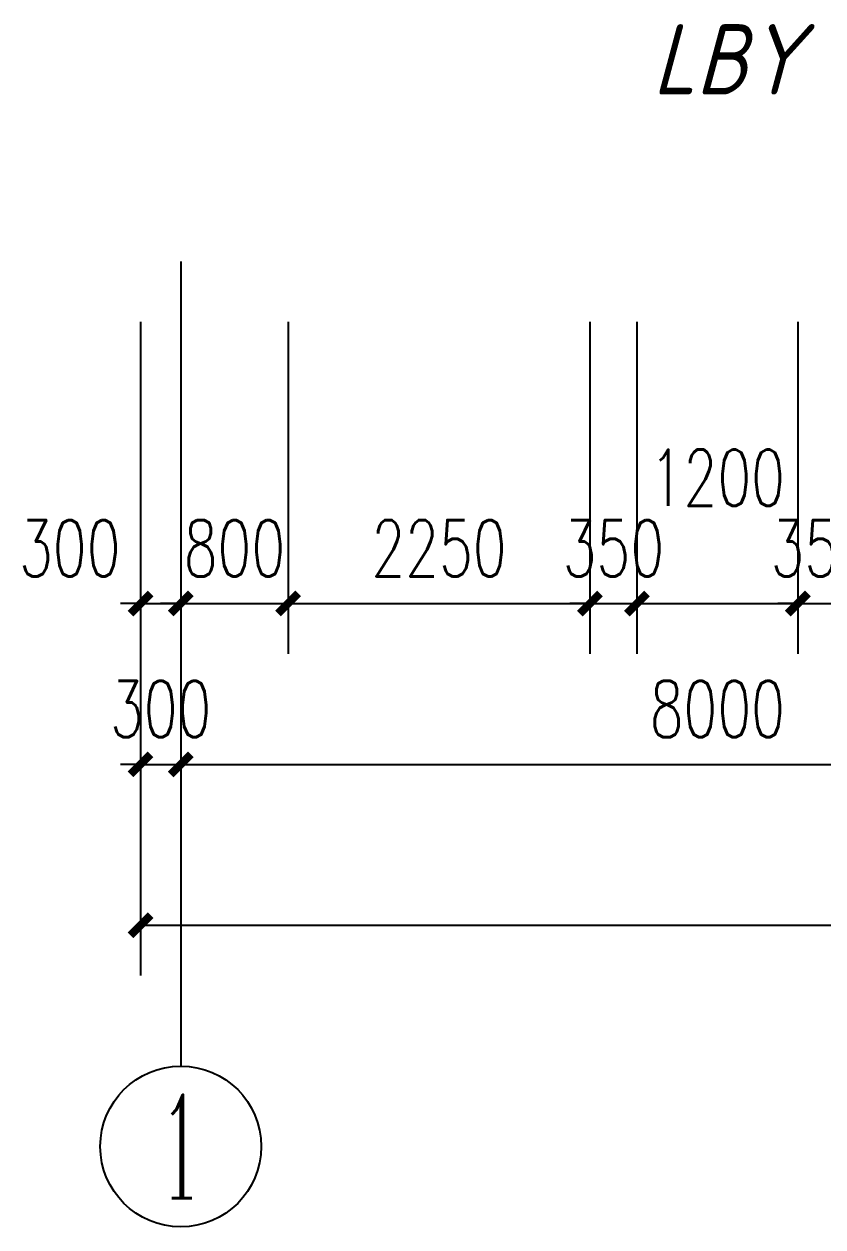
# Model space of a CAD drawing. Extents: x 0 to 2972856, y -1269770 to 0.
# Drawn here: x 2673988 to 2679943, y -1101156 to -1092184 of the extents above; entities that cross this region are included whole.
import ezdxf
from ezdxf.enums import TextEntityAlignment as Align

# ---------------------------------------------------------------- set-up
doc = ezdxf.new("R2010")
doc.units = 0
doc.header["$LTSCALE"] = 1000
doc.header["$PDSIZE"] = 50
doc.layers.add('1-建筑底图', color=8, linetype='Continuous')
doc.layers.add('AXIS_TEXT', color=7, linetype='Continuous')
doc.styles.add('_TCH_AXIS', font='COMPLEX', dxfattribs={"bigfont": 'GBCBIG'})
doc.styles.add('A_DIM_T3', font='SIMPLEX', dxfattribs={"width": 0.7, "bigfont": 'HZ'})
doc.styles.add('COMPLEX', font='COMPLEX')
doc.styles.get("Standard").update_dxf_attribs({"font": 'gbeitc.shx', "bigfont": 'gbcbig.shx'})
doc.dimstyles.new('_TCH_ARCH&&150', dxfattribs={"dimtxt": 420, "dimasz": 150, "dimexe": 375, "dimexo": 450, "dimgap": 202.5, "dimtad": 1, "dimdec": 0, "dimzin": 0, "dimdsep": 46, "dimtxsty": 'A_DIM_T3', "dimblk": 'ARCHTICK', "dimcen": 0.09, "dimclrt": 7, "dimazin": 2, "dimtfac": 1, "dimtdec": 0, "dimtix": 1, "dimtmove": 2, "dimatfit": 3, "dimfxl": 150, "dimtolj": 1, "dimtzin": 0, "dimarcsym": 0})

# ---------------------------------------------------------------- blocks, each defined once
blk = doc.blocks.new('_ArchTick')
at = {"color": 0, "linetype": 'ByBlock', "const_width": 0.4}
blk.add_lwpolyline([(-0.5, -0.5), (0.5, 0.5)], dxfattribs=at)
blk = doc.blocks.new('*D240')
at = {"layer": '1-建筑底图', "color": 0, "lineweight": -2, "transparency": 16777216}
for p, q in [((-600, -4450), (-600, -9325)), ((106600, -4450), (106600, -9325)), ((-600, -8950), (106600, -8950))]:
    blk.add_line(p, q, dxfattribs=at)
at = {"layer": 'Defpoints', "color": 0, "transparency": 16777216}
for p in [(-600, -4000), (106600, -4000), (106600, -8950)]:
    blk.add_point(p, dxfattribs=at)
at = {"layer": '1-建筑底图', "color": 0, "lineweight": -2, "transparency": 16777216, "xscale": 150, "yscale": 150, "zscale": 150, "rotation": 180}
blk.add_blockref('_ArchTick', (-600, -8950), dxfattribs=at)
at = {"layer": '1-建筑底图', "color": 0, "lineweight": -2, "transparency": 16777216, "xscale": 150, "yscale": 150, "zscale": 150}
blk.add_blockref('_ArchTick', (106600, -8950), dxfattribs=at)
at = {"layer": '1-建筑底图', "color": 7, "transparency": 16777216, "insert": (53000, -8537.5), "char_height": 420, "attachment_point": 5, "style": 'A_DIM_T3'}
blk.add_mtext('\\A1;107200', dxfattribs=at)
blk = doc.blocks.new('*D241')
at = {"layer": '1-建筑底图', "color": 0, "lineweight": -2, "transparency": 16777216}
for p, q in [((-600, -4450), (-600, -8125)), ((-300, -4450), (-300, -8125)), ((-600, -7750), (-750, -7750)), ((-600, -7750), (-300, -7750)), ((-300, -7750), (-150, -7750))]:
    blk.add_line(p, q, dxfattribs=at)
at = {"layer": 'Defpoints', "color": 0, "transparency": 16777216}
for p in [(-600, -4000), (-300, -4000), (-300, -7750)]:
    blk.add_point(p, dxfattribs=at)
at = {"layer": '1-建筑底图', "color": 0, "lineweight": -2, "transparency": 16777216, "xscale": 150, "yscale": 150, "zscale": 150}
blk.add_blockref('_ArchTick', (-600, -7750), dxfattribs=at)
at = {"layer": '1-建筑底图', "color": 0, "lineweight": -2, "transparency": 16777216, "xscale": 150, "yscale": 150, "zscale": 150, "rotation": 180}
blk.add_blockref('_ArchTick', (-300, -7750), dxfattribs=at)
at = {"layer": '1-建筑底图', "color": 7, "transparency": 16777216, "insert": (-450, -7337.5), "char_height": 420, "attachment_point": 5, "style": 'A_DIM_T3'}
blk.add_mtext('\\A1;300', dxfattribs=at)
blk = doc.blocks.new('*D242')
at = {"layer": '1-建筑底图', "color": 0, "lineweight": -2, "transparency": 16777216}
for p, q in [((-300, -4450), (-300, -8125)), ((7700, -4450), (7700, -8125)), ((-300, -7750), (7700, -7750))]:
    blk.add_line(p, q, dxfattribs=at)
at = {"layer": 'Defpoints', "color": 0, "transparency": 16777216}
for p in [(-300, -4000), (7700, -4000), (7700, -7750)]:
    blk.add_point(p, dxfattribs=at)
at = {"layer": '1-建筑底图', "color": 0, "lineweight": -2, "transparency": 16777216, "xscale": 150, "yscale": 150, "zscale": 150, "rotation": 180}
blk.add_blockref('_ArchTick', (-300, -7750), dxfattribs=at)
at = {"layer": '1-建筑底图', "color": 0, "lineweight": -2, "transparency": 16777216, "xscale": 150, "yscale": 150, "zscale": 150}
blk.add_blockref('_ArchTick', (7700, -7750), dxfattribs=at)
at = {"layer": '1-建筑底图', "color": 7, "transparency": 16777216, "insert": (3700, -7337.5), "char_height": 420, "attachment_point": 5, "style": 'A_DIM_T3'}
blk.add_mtext('\\A1;8000', dxfattribs=at)
blk = doc.blocks.new('*D749')
at = {"layer": '1-建筑底图', "color": 0, "lineweight": -2, "transparency": 16777216}
for p, q in [((4300, -4450), (4300, -6925)), ((4650, -4450), (4650, -6925)), ((4300, -6550), (4150, -6550)), ((4300, -6550), (4650, -6550)), ((4650, -6550), (4800, -6550))]:
    blk.add_line(p, q, dxfattribs=at)
at = {"layer": 'Defpoints', "color": 0, "transparency": 16777216}
for p in [(4300, -4000), (4650, -4000), (4650, -6550)]:
    blk.add_point(p, dxfattribs=at)
at = {"layer": '1-建筑底图', "color": 0, "lineweight": -2, "transparency": 16777216, "xscale": 150, "yscale": 150, "zscale": 150}
blk.add_blockref('_ArchTick', (4300, -6550), dxfattribs=at)
at = {"layer": '1-建筑底图', "color": 0, "lineweight": -2, "transparency": 16777216, "xscale": 150, "yscale": 150, "zscale": 150, "rotation": 180}
blk.add_blockref('_ArchTick', (4650, -6550), dxfattribs=at)
at = {"layer": '1-建筑底图', "color": 7, "transparency": 16777216, "insert": (4475, -6137.5), "char_height": 420, "attachment_point": 5, "style": 'A_DIM_T3'}
blk.add_mtext('\\A1;350', dxfattribs=at)
blk = doc.blocks.new('*D750')
at = {"layer": '1-建筑底图', "color": 0, "lineweight": -2, "transparency": 16777216}
for p, q in [((3100, -4450), (3100, -6925)), ((4300, -4450), (4300, -6925)), ((3100, -6550), (4300, -6550))]:
    blk.add_line(p, q, dxfattribs=at)
at = {"layer": 'Defpoints', "color": 0, "transparency": 16777216}
for p in [(3100, -4000), (4300, -4000), (4300, -6550)]:
    blk.add_point(p, dxfattribs=at)
at = {"layer": '1-建筑底图', "color": 0, "lineweight": -2, "transparency": 16777216, "xscale": 150, "yscale": 150, "zscale": 150, "rotation": 180}
blk.add_blockref('_ArchTick', (3100, -6550), dxfattribs=at)
at = {"layer": '1-建筑底图', "color": 0, "lineweight": -2, "transparency": 16777216, "xscale": 150, "yscale": 150, "zscale": 150}
blk.add_blockref('_ArchTick', (4300, -6550), dxfattribs=at)
at = {"layer": '1-建筑底图', "color": 7, "transparency": 16777216, "insert": (3700, -5612.5), "char_height": 420, "attachment_point": 5, "style": 'A_DIM_T3'}
blk.add_mtext('\\A1;1200', dxfattribs=at)
blk = doc.blocks.new('*D751')
at = {"layer": '1-建筑底图', "color": 0, "lineweight": -2, "transparency": 16777216}
for p, q in [((2750, -4450), (2750, -6925)), ((3100, -4450), (3100, -6925)), ((2750, -6550), (2600, -6550)), ((2750, -6550), (3100, -6550)), ((3100, -6550), (3250, -6550))]:
    blk.add_line(p, q, dxfattribs=at)
at = {"layer": 'Defpoints', "color": 0, "transparency": 16777216}
for p in [(2750, -4000), (3100, -4000), (3100, -6550)]:
    blk.add_point(p, dxfattribs=at)
at = {"layer": '1-建筑底图', "color": 0, "lineweight": -2, "transparency": 16777216, "xscale": 150, "yscale": 150, "zscale": 150}
blk.add_blockref('_ArchTick', (2750, -6550), dxfattribs=at)
at = {"layer": '1-建筑底图', "color": 0, "lineweight": -2, "transparency": 16777216, "xscale": 150, "yscale": 150, "zscale": 150, "rotation": 180}
blk.add_blockref('_ArchTick', (3100, -6550), dxfattribs=at)
at = {"layer": '1-建筑底图', "color": 7, "transparency": 16777216, "insert": (2925, -6137.5), "char_height": 420, "attachment_point": 5, "style": 'A_DIM_T3'}
blk.add_mtext('\\A1;350', dxfattribs=at)
blk = doc.blocks.new('*D752')
at = {"layer": '1-建筑底图', "color": 0, "lineweight": -2, "transparency": 16777216}
for p, q in [((500, -4450), (500, -6925)), ((2750, -4450), (2750, -6925)), ((500, -6550), (2750, -6550))]:
    blk.add_line(p, q, dxfattribs=at)
at = {"layer": 'Defpoints', "color": 0, "transparency": 16777216}
for p in [(500, -4000), (2750, -4000), (2750, -6550)]:
    blk.add_point(p, dxfattribs=at)
at = {"layer": '1-建筑底图', "color": 0, "lineweight": -2, "transparency": 16777216, "xscale": 150, "yscale": 150, "zscale": 150, "rotation": 180}
blk.add_blockref('_ArchTick', (500, -6550), dxfattribs=at)
at = {"layer": '1-建筑底图', "color": 0, "lineweight": -2, "transparency": 16777216, "xscale": 150, "yscale": 150, "zscale": 150}
blk.add_blockref('_ArchTick', (2750, -6550), dxfattribs=at)
at = {"layer": '1-建筑底图', "color": 7, "transparency": 16777216, "insert": (1625, -6137.5), "char_height": 420, "attachment_point": 5, "style": 'A_DIM_T3'}
blk.add_mtext('\\A1;2250', dxfattribs=at)
blk = doc.blocks.new('*D753')
at = {"layer": '1-建筑底图', "color": 0, "lineweight": -2, "transparency": 16777216}
for p, q in [((-300, -4450), (-300, -6925)), ((500, -4450), (500, -6925)), ((-300, -6550), (-450, -6550)), ((-300, -6550), (500, -6550)), ((500, -6550), (650, -6550))]:
    blk.add_line(p, q, dxfattribs=at)
at = {"layer": 'Defpoints', "color": 0, "transparency": 16777216}
for p in [(-300, -4000), (500, -4000), (500, -6550)]:
    blk.add_point(p, dxfattribs=at)
at = {"layer": '1-建筑底图', "color": 0, "lineweight": -2, "transparency": 16777216, "xscale": 150, "yscale": 150, "zscale": 150}
blk.add_blockref('_ArchTick', (-300, -6550), dxfattribs=at)
at = {"layer": '1-建筑底图', "color": 0, "lineweight": -2, "transparency": 16777216, "xscale": 150, "yscale": 150, "zscale": 150, "rotation": 180}
blk.add_blockref('_ArchTick', (500, -6550), dxfattribs=at)
at = {"layer": '1-建筑底图', "color": 7, "transparency": 16777216, "insert": (100, -6137.5), "char_height": 420, "attachment_point": 5, "style": 'A_DIM_T3'}
blk.add_mtext('\\A1;800', dxfattribs=at)
blk = doc.blocks.new('*D754')
at = {"layer": '1-建筑底图', "color": 0, "lineweight": -2, "transparency": 16777216}
for p, q in [((-600, -4450), (-600, -6925)), ((-300, -4450), (-300, -6925)), ((-600, -6550), (-750, -6550)), ((-600, -6550), (-300, -6550)), ((-300, -6550), (-150, -6550))]:
    blk.add_line(p, q, dxfattribs=at)
at = {"layer": 'Defpoints', "color": 0, "transparency": 16777216}
for p in [(-600, -4000), (-300, -4000), (-300, -6550)]:
    blk.add_point(p, dxfattribs=at)
at = {"layer": '1-建筑底图', "color": 0, "lineweight": -2, "transparency": 16777216, "xscale": 150, "yscale": 150, "zscale": 150}
blk.add_blockref('_ArchTick', (-600, -6550), dxfattribs=at)
at = {"layer": '1-建筑底图', "color": 0, "lineweight": -2, "transparency": 16777216, "xscale": 150, "yscale": 150, "zscale": 150, "rotation": 180}
blk.add_blockref('_ArchTick', (-300, -6550), dxfattribs=at)
at = {"layer": '1-建筑底图', "color": 7, "transparency": 16777216, "insert": (-1128, -6137.5), "char_height": 420, "attachment_point": 5, "style": 'A_DIM_T3'}
blk.add_mtext('\\A1;300', dxfattribs=at)
blk = doc.blocks.new('*D855')
at = {"layer": '1-建筑底图', "color": 0, "lineweight": -2, "transparency": 16777216}
for p, q in [((-600, -4450), (-600, -9325)), ((106600, -4450), (106600, -9325)), ((-600, -8950), (106600, -8950))]:
    blk.add_line(p, q, dxfattribs=at)
at = {"layer": 'Defpoints', "color": 0, "transparency": 16777216}
for p in [(-600, -4000), (106600, -4000), (106600, -8950)]:
    blk.add_point(p, dxfattribs=at)
at = {"layer": '1-建筑底图', "color": 0, "lineweight": -2, "transparency": 16777216, "xscale": 150, "yscale": 150, "zscale": 150, "rotation": 180}
blk.add_blockref('_ArchTick', (-600, -8950), dxfattribs=at)
at = {"layer": '1-建筑底图', "color": 0, "lineweight": -2, "transparency": 16777216, "xscale": 150, "yscale": 150, "zscale": 150}
blk.add_blockref('_ArchTick', (106600, -8950), dxfattribs=at)
at = {"layer": '1-建筑底图', "color": 7, "transparency": 16777216, "insert": (53000, -8537.5), "char_height": 420, "attachment_point": 5, "style": 'A_DIM_T3'}
blk.add_mtext('\\A1;107200', dxfattribs=at)
blk = doc.blocks.new('*D856')
at = {"layer": '1-建筑底图', "color": 0, "lineweight": -2, "transparency": 16777216}
for p, q in [((-600, -4450), (-600, -8125)), ((-300, -4450), (-300, -8125)), ((-600, -7750), (-750, -7750)), ((-600, -7750), (-300, -7750)), ((-300, -7750), (-150, -7750))]:
    blk.add_line(p, q, dxfattribs=at)
at = {"layer": 'Defpoints', "color": 0, "transparency": 16777216}
for p in [(-600, -4000), (-300, -4000), (-300, -7750)]:
    blk.add_point(p, dxfattribs=at)
at = {"layer": '1-建筑底图', "color": 0, "lineweight": -2, "transparency": 16777216, "xscale": 150, "yscale": 150, "zscale": 150}
blk.add_blockref('_ArchTick', (-600, -7750), dxfattribs=at)
at = {"layer": '1-建筑底图', "color": 0, "lineweight": -2, "transparency": 16777216, "xscale": 150, "yscale": 150, "zscale": 150, "rotation": 180}
blk.add_blockref('_ArchTick', (-300, -7750), dxfattribs=at)
at = {"layer": '1-建筑底图', "color": 7, "transparency": 16777216, "insert": (-450, -7337.5), "char_height": 420, "attachment_point": 5, "style": 'A_DIM_T3'}
blk.add_mtext('\\A1;300', dxfattribs=at)
blk = doc.blocks.new('*D857')
at = {"layer": '1-建筑底图', "color": 0, "lineweight": -2, "transparency": 16777216}
for p, q in [((-300, -4450), (-300, -8125)), ((7700, -4450), (7700, -8125)), ((-300, -7750), (7700, -7750))]:
    blk.add_line(p, q, dxfattribs=at)
at = {"layer": 'Defpoints', "color": 0, "transparency": 16777216}
for p in [(-300, -4000), (7700, -4000), (7700, -7750)]:
    blk.add_point(p, dxfattribs=at)
at = {"layer": '1-建筑底图', "color": 0, "lineweight": -2, "transparency": 16777216, "xscale": 150, "yscale": 150, "zscale": 150, "rotation": 180}
blk.add_blockref('_ArchTick', (-300, -7750), dxfattribs=at)
at = {"layer": '1-建筑底图', "color": 0, "lineweight": -2, "transparency": 16777216, "xscale": 150, "yscale": 150, "zscale": 150}
blk.add_blockref('_ArchTick', (7700, -7750), dxfattribs=at)
at = {"layer": '1-建筑底图', "color": 7, "transparency": 16777216, "insert": (3700, -7337.5), "char_height": 420, "attachment_point": 5, "style": 'A_DIM_T3'}
blk.add_mtext('\\A1;8000', dxfattribs=at)
blk = doc.blocks.new('*D1056')
at = {"layer": '1-建筑底图', "color": 0, "lineweight": -2, "transparency": 16777216}
for p, q in [((4300, -4450), (4300, -6925)), ((4650, -4450), (4650, -6925)), ((4300, -6550), (4150, -6550)), ((4300, -6550), (4650, -6550)), ((4650, -6550), (4800, -6550))]:
    blk.add_line(p, q, dxfattribs=at)
at = {"layer": 'Defpoints', "color": 0, "transparency": 16777216}
for p in [(4300, -4000), (4650, -4000), (4650, -6550)]:
    blk.add_point(p, dxfattribs=at)
at = {"layer": '1-建筑底图', "color": 0, "lineweight": -2, "transparency": 16777216, "xscale": 150, "yscale": 150, "zscale": 150}
blk.add_blockref('_ArchTick', (4300, -6550), dxfattribs=at)
at = {"layer": '1-建筑底图', "color": 0, "lineweight": -2, "transparency": 16777216, "xscale": 150, "yscale": 150, "zscale": 150, "rotation": 180}
blk.add_blockref('_ArchTick', (4650, -6550), dxfattribs=at)
at = {"layer": '1-建筑底图', "color": 7, "transparency": 16777216, "insert": (4475, -6137.5), "char_height": 420, "attachment_point": 5, "style": 'A_DIM_T3'}
blk.add_mtext('\\A1;350', dxfattribs=at)
blk = doc.blocks.new('*D1057')
at = {"layer": '1-建筑底图', "color": 0, "lineweight": -2, "transparency": 16777216}
for p, q in [((3100, -4450), (3100, -6925)), ((4300, -4450), (4300, -6925)), ((3100, -6550), (4300, -6550))]:
    blk.add_line(p, q, dxfattribs=at)
at = {"layer": 'Defpoints', "color": 0, "transparency": 16777216}
for p in [(3100, -4000), (4300, -4000), (4300, -6550)]:
    blk.add_point(p, dxfattribs=at)
at = {"layer": '1-建筑底图', "color": 0, "lineweight": -2, "transparency": 16777216, "xscale": 150, "yscale": 150, "zscale": 150, "rotation": 180}
blk.add_blockref('_ArchTick', (3100, -6550), dxfattribs=at)
at = {"layer": '1-建筑底图', "color": 0, "lineweight": -2, "transparency": 16777216, "xscale": 150, "yscale": 150, "zscale": 150}
blk.add_blockref('_ArchTick', (4300, -6550), dxfattribs=at)
at = {"layer": '1-建筑底图', "color": 7, "transparency": 16777216, "insert": (3700, -5612.5), "char_height": 420, "attachment_point": 5, "style": 'A_DIM_T3'}
blk.add_mtext('\\A1;1200', dxfattribs=at)
blk = doc.blocks.new('*D1058')
at = {"layer": '1-建筑底图', "color": 0, "lineweight": -2, "transparency": 16777216}
for p, q in [((2750, -4450), (2750, -6925)), ((3100, -4450), (3100, -6925)), ((2750, -6550), (2600, -6550)), ((2750, -6550), (3100, -6550)), ((3100, -6550), (3250, -6550))]:
    blk.add_line(p, q, dxfattribs=at)
at = {"layer": 'Defpoints', "color": 0, "transparency": 16777216}
for p in [(2750, -4000), (3100, -4000), (3100, -6550)]:
    blk.add_point(p, dxfattribs=at)
at = {"layer": '1-建筑底图', "color": 0, "lineweight": -2, "transparency": 16777216, "xscale": 150, "yscale": 150, "zscale": 150}
blk.add_blockref('_ArchTick', (2750, -6550), dxfattribs=at)
at = {"layer": '1-建筑底图', "color": 0, "lineweight": -2, "transparency": 16777216, "xscale": 150, "yscale": 150, "zscale": 150, "rotation": 180}
blk.add_blockref('_ArchTick', (3100, -6550), dxfattribs=at)
at = {"layer": '1-建筑底图', "color": 7, "transparency": 16777216, "insert": (2925, -6137.5), "char_height": 420, "attachment_point": 5, "style": 'A_DIM_T3'}
blk.add_mtext('\\A1;350', dxfattribs=at)
blk = doc.blocks.new('*D1059')
at = {"layer": '1-建筑底图', "color": 0, "lineweight": -2, "transparency": 16777216}
for p, q in [((500, -4450), (500, -6925)), ((2750, -4450), (2750, -6925)), ((500, -6550), (2750, -6550))]:
    blk.add_line(p, q, dxfattribs=at)
at = {"layer": 'Defpoints', "color": 0, "transparency": 16777216}
for p in [(500, -4000), (2750, -4000), (2750, -6550)]:
    blk.add_point(p, dxfattribs=at)
at = {"layer": '1-建筑底图', "color": 0, "lineweight": -2, "transparency": 16777216, "xscale": 150, "yscale": 150, "zscale": 150, "rotation": 180}
blk.add_blockref('_ArchTick', (500, -6550), dxfattribs=at)
at = {"layer": '1-建筑底图', "color": 0, "lineweight": -2, "transparency": 16777216, "xscale": 150, "yscale": 150, "zscale": 150}
blk.add_blockref('_ArchTick', (2750, -6550), dxfattribs=at)
at = {"layer": '1-建筑底图', "color": 7, "transparency": 16777216, "insert": (1625, -6137.5), "char_height": 420, "attachment_point": 5, "style": 'A_DIM_T3'}
blk.add_mtext('\\A1;2250', dxfattribs=at)
blk = doc.blocks.new('*D1060')
at = {"layer": '1-建筑底图', "color": 0, "lineweight": -2, "transparency": 16777216}
for p, q in [((-300, -4450), (-300, -6925)), ((500, -4450), (500, -6925)), ((-300, -6550), (-450, -6550)), ((-300, -6550), (500, -6550)), ((500, -6550), (650, -6550))]:
    blk.add_line(p, q, dxfattribs=at)
at = {"layer": 'Defpoints', "color": 0, "transparency": 16777216}
for p in [(-300, -4000), (500, -4000), (500, -6550)]:
    blk.add_point(p, dxfattribs=at)
at = {"layer": '1-建筑底图', "color": 0, "lineweight": -2, "transparency": 16777216, "xscale": 150, "yscale": 150, "zscale": 150}
blk.add_blockref('_ArchTick', (-300, -6550), dxfattribs=at)
at = {"layer": '1-建筑底图', "color": 0, "lineweight": -2, "transparency": 16777216, "xscale": 150, "yscale": 150, "zscale": 150, "rotation": 180}
blk.add_blockref('_ArchTick', (500, -6550), dxfattribs=at)
at = {"layer": '1-建筑底图', "color": 7, "transparency": 16777216, "insert": (100, -6137.5), "char_height": 420, "attachment_point": 5, "style": 'A_DIM_T3'}
blk.add_mtext('\\A1;800', dxfattribs=at)
blk = doc.blocks.new('*D1061')
at = {"layer": '1-建筑底图', "color": 0, "lineweight": -2, "transparency": 16777216}
for p, q in [((-600, -4450), (-600, -6925)), ((-300, -4450), (-300, -6925)), ((-600, -6550), (-750, -6550)), ((-600, -6550), (-300, -6550)), ((-300, -6550), (-150, -6550))]:
    blk.add_line(p, q, dxfattribs=at)
at = {"layer": 'Defpoints', "color": 0, "transparency": 16777216}
for p in [(-600, -4000), (-300, -4000), (-300, -6550)]:
    blk.add_point(p, dxfattribs=at)
at = {"layer": '1-建筑底图', "color": 0, "lineweight": -2, "transparency": 16777216, "xscale": 150, "yscale": 150, "zscale": 150}
blk.add_blockref('_ArchTick', (-600, -6550), dxfattribs=at)
at = {"layer": '1-建筑底图', "color": 0, "lineweight": -2, "transparency": 16777216, "xscale": 150, "yscale": 150, "zscale": 150, "rotation": 180}
blk.add_blockref('_ArchTick', (-300, -6550), dxfattribs=at)
at = {"layer": '1-建筑底图', "color": 7, "transparency": 16777216, "insert": (-1128, -6137.5), "char_height": 420, "attachment_point": 5, "style": 'A_DIM_T3'}
blk.add_mtext('\\A1;300', dxfattribs=at)
blk = doc.blocks.new('_AXISO')
blk.add_circle((0, 0), 0.5)
at = {"layer": 'AXIS_TEXT', "style": 'COMPLEX', "width": 1.041667}
blk.add_attdef('A', text='', height=0.56, dxfattribs=at).set_placement((-0.25, -0.28), (0.25, -0.28), align=Align.FIT)
blk = doc.blocks.new('*D458')
at = {"layer": '1-建筑底图', "color": 0, "lineweight": -2, "transparency": 16777216}
for p, q in [((-600, -4450), (-600, -9325)), ((106600, -4450), (106600, -9325)), ((-600, -8950), (106600, -8950))]:
    blk.add_line(p, q, dxfattribs=at)
at = {"layer": 'Defpoints', "color": 0, "transparency": 16777216}
for p in [(-600, -4000), (106600, -4000), (106600, -8950)]:
    blk.add_point(p, dxfattribs=at)
at = {"layer": '1-建筑底图', "color": 0, "lineweight": -2, "transparency": 16777216, "xscale": 150, "yscale": 150, "zscale": 150, "rotation": 180}
blk.add_blockref('_ArchTick', (-600, -8950), dxfattribs=at)
at = {"layer": '1-建筑底图', "color": 0, "lineweight": -2, "transparency": 16777216, "xscale": 150, "yscale": 150, "zscale": 150}
blk.add_blockref('_ArchTick', (106600, -8950), dxfattribs=at)
at = {"layer": '1-建筑底图', "color": 7, "transparency": 16777216, "insert": (53000, -8537.5), "char_height": 420, "attachment_point": 5, "style": 'A_DIM_T3'}
blk.add_mtext('\\A1;107200', dxfattribs=at)
blk = doc.blocks.new('*D459')
at = {"layer": '1-建筑底图', "color": 0, "lineweight": -2, "transparency": 16777216}
for p, q in [((-600, -4450), (-600, -8125)), ((-300, -4450), (-300, -8125)), ((-600, -7750), (-750, -7750)), ((-600, -7750), (-300, -7750)), ((-300, -7750), (-150, -7750))]:
    blk.add_line(p, q, dxfattribs=at)
at = {"layer": 'Defpoints', "color": 0, "transparency": 16777216}
for p in [(-600, -4000), (-300, -4000), (-300, -7750)]:
    blk.add_point(p, dxfattribs=at)
at = {"layer": '1-建筑底图', "color": 0, "lineweight": -2, "transparency": 16777216, "xscale": 150, "yscale": 150, "zscale": 150}
blk.add_blockref('_ArchTick', (-600, -7750), dxfattribs=at)
at = {"layer": '1-建筑底图', "color": 0, "lineweight": -2, "transparency": 16777216, "xscale": 150, "yscale": 150, "zscale": 150, "rotation": 180}
blk.add_blockref('_ArchTick', (-300, -7750), dxfattribs=at)
at = {"layer": '1-建筑底图', "color": 7, "transparency": 16777216, "insert": (-450, -7337.5), "char_height": 420, "attachment_point": 5, "style": 'A_DIM_T3'}
blk.add_mtext('\\A1;300', dxfattribs=at)
blk = doc.blocks.new('*D460')
at = {"layer": '1-建筑底图', "color": 0, "lineweight": -2, "transparency": 16777216}
for p, q in [((-300, -4450), (-300, -8125)), ((7700, -4450), (7700, -8125)), ((-300, -7750), (7700, -7750))]:
    blk.add_line(p, q, dxfattribs=at)
at = {"layer": 'Defpoints', "color": 0, "transparency": 16777216}
for p in [(-300, -4000), (7700, -4000), (7700, -7750)]:
    blk.add_point(p, dxfattribs=at)
at = {"layer": '1-建筑底图', "color": 0, "lineweight": -2, "transparency": 16777216, "xscale": 150, "yscale": 150, "zscale": 150, "rotation": 180}
blk.add_blockref('_ArchTick', (-300, -7750), dxfattribs=at)
at = {"layer": '1-建筑底图', "color": 0, "lineweight": -2, "transparency": 16777216, "xscale": 150, "yscale": 150, "zscale": 150}
blk.add_blockref('_ArchTick', (7700, -7750), dxfattribs=at)
at = {"layer": '1-建筑底图', "color": 7, "transparency": 16777216, "insert": (3700, -7337.5), "char_height": 420, "attachment_point": 5, "style": 'A_DIM_T3'}
blk.add_mtext('\\A1;8000', dxfattribs=at)
blk = doc.blocks.new('*D659')
at = {"layer": '1-建筑底图', "color": 0, "lineweight": -2, "transparency": 16777216}
for p, q in [((4300, -4450), (4300, -6925)), ((4650, -4450), (4650, -6925)), ((4300, -6550), (4150, -6550)), ((4300, -6550), (4650, -6550)), ((4650, -6550), (4800, -6550))]:
    blk.add_line(p, q, dxfattribs=at)
at = {"layer": 'Defpoints', "color": 0, "transparency": 16777216}
for p in [(4300, -4000), (4650, -4000), (4650, -6550)]:
    blk.add_point(p, dxfattribs=at)
at = {"layer": '1-建筑底图', "color": 0, "lineweight": -2, "transparency": 16777216, "xscale": 150, "yscale": 150, "zscale": 150}
blk.add_blockref('_ArchTick', (4300, -6550), dxfattribs=at)
at = {"layer": '1-建筑底图', "color": 0, "lineweight": -2, "transparency": 16777216, "xscale": 150, "yscale": 150, "zscale": 150, "rotation": 180}
blk.add_blockref('_ArchTick', (4650, -6550), dxfattribs=at)
at = {"layer": '1-建筑底图', "color": 7, "transparency": 16777216, "insert": (4475, -6137.5), "char_height": 420, "attachment_point": 5, "style": 'A_DIM_T3'}
blk.add_mtext('\\A1;350', dxfattribs=at)
blk = doc.blocks.new('*D660')
at = {"layer": '1-建筑底图', "color": 0, "lineweight": -2, "transparency": 16777216}
for p, q in [((3100, -4450), (3100, -6925)), ((4300, -4450), (4300, -6925)), ((3100, -6550), (4300, -6550))]:
    blk.add_line(p, q, dxfattribs=at)
at = {"layer": 'Defpoints', "color": 0, "transparency": 16777216}
for p in [(3100, -4000), (4300, -4000), (4300, -6550)]:
    blk.add_point(p, dxfattribs=at)
at = {"layer": '1-建筑底图', "color": 0, "lineweight": -2, "transparency": 16777216, "xscale": 150, "yscale": 150, "zscale": 150, "rotation": 180}
blk.add_blockref('_ArchTick', (3100, -6550), dxfattribs=at)
at = {"layer": '1-建筑底图', "color": 0, "lineweight": -2, "transparency": 16777216, "xscale": 150, "yscale": 150, "zscale": 150}
blk.add_blockref('_ArchTick', (4300, -6550), dxfattribs=at)
at = {"layer": '1-建筑底图', "color": 7, "transparency": 16777216, "insert": (3700, -5612.5), "char_height": 420, "attachment_point": 5, "style": 'A_DIM_T3'}
blk.add_mtext('\\A1;1200', dxfattribs=at)
blk = doc.blocks.new('*D661')
at = {"layer": '1-建筑底图', "color": 0, "lineweight": -2, "transparency": 16777216}
for p, q in [((2750, -4450), (2750, -6925)), ((3100, -4450), (3100, -6925)), ((2750, -6550), (2600, -6550)), ((2750, -6550), (3100, -6550)), ((3100, -6550), (3250, -6550))]:
    blk.add_line(p, q, dxfattribs=at)
at = {"layer": 'Defpoints', "color": 0, "transparency": 16777216}
for p in [(2750, -4000), (3100, -4000), (3100, -6550)]:
    blk.add_point(p, dxfattribs=at)
at = {"layer": '1-建筑底图', "color": 0, "lineweight": -2, "transparency": 16777216, "xscale": 150, "yscale": 150, "zscale": 150}
blk.add_blockref('_ArchTick', (2750, -6550), dxfattribs=at)
at = {"layer": '1-建筑底图', "color": 0, "lineweight": -2, "transparency": 16777216, "xscale": 150, "yscale": 150, "zscale": 150, "rotation": 180}
blk.add_blockref('_ArchTick', (3100, -6550), dxfattribs=at)
at = {"layer": '1-建筑底图', "color": 7, "transparency": 16777216, "insert": (2925, -6137.5), "char_height": 420, "attachment_point": 5, "style": 'A_DIM_T3'}
blk.add_mtext('\\A1;350', dxfattribs=at)
blk = doc.blocks.new('*D662')
at = {"layer": '1-建筑底图', "color": 0, "lineweight": -2, "transparency": 16777216}
for p, q in [((500, -4450), (500, -6925)), ((2750, -4450), (2750, -6925)), ((500, -6550), (2750, -6550))]:
    blk.add_line(p, q, dxfattribs=at)
at = {"layer": 'Defpoints', "color": 0, "transparency": 16777216}
for p in [(500, -4000), (2750, -4000), (2750, -6550)]:
    blk.add_point(p, dxfattribs=at)
at = {"layer": '1-建筑底图', "color": 0, "lineweight": -2, "transparency": 16777216, "xscale": 150, "yscale": 150, "zscale": 150, "rotation": 180}
blk.add_blockref('_ArchTick', (500, -6550), dxfattribs=at)
at = {"layer": '1-建筑底图', "color": 0, "lineweight": -2, "transparency": 16777216, "xscale": 150, "yscale": 150, "zscale": 150}
blk.add_blockref('_ArchTick', (2750, -6550), dxfattribs=at)
at = {"layer": '1-建筑底图', "color": 7, "transparency": 16777216, "insert": (1625, -6137.5), "char_height": 420, "attachment_point": 5, "style": 'A_DIM_T3'}
blk.add_mtext('\\A1;2250', dxfattribs=at)
blk = doc.blocks.new('*D663')
at = {"layer": '1-建筑底图', "color": 0, "lineweight": -2, "transparency": 16777216}
for p, q in [((-300, -4450), (-300, -6925)), ((500, -4450), (500, -6925)), ((-300, -6550), (-450, -6550)), ((-300, -6550), (500, -6550)), ((500, -6550), (650, -6550))]:
    blk.add_line(p, q, dxfattribs=at)
at = {"layer": 'Defpoints', "color": 0, "transparency": 16777216}
for p in [(-300, -4000), (500, -4000), (500, -6550)]:
    blk.add_point(p, dxfattribs=at)
at = {"layer": '1-建筑底图', "color": 0, "lineweight": -2, "transparency": 16777216, "xscale": 150, "yscale": 150, "zscale": 150}
blk.add_blockref('_ArchTick', (-300, -6550), dxfattribs=at)
at = {"layer": '1-建筑底图', "color": 0, "lineweight": -2, "transparency": 16777216, "xscale": 150, "yscale": 150, "zscale": 150, "rotation": 180}
blk.add_blockref('_ArchTick', (500, -6550), dxfattribs=at)
at = {"layer": '1-建筑底图', "color": 7, "transparency": 16777216, "insert": (100, -6137.5), "char_height": 420, "attachment_point": 5, "style": 'A_DIM_T3'}
blk.add_mtext('\\A1;800', dxfattribs=at)
blk = doc.blocks.new('*D664')
at = {"layer": '1-建筑底图', "color": 0, "lineweight": -2, "transparency": 16777216}
for p, q in [((-600, -4450), (-600, -6925)), ((-300, -4450), (-300, -6925)), ((-600, -6550), (-750, -6550)), ((-600, -6550), (-300, -6550)), ((-300, -6550), (-150, -6550))]:
    blk.add_line(p, q, dxfattribs=at)
at = {"layer": 'Defpoints', "color": 0, "transparency": 16777216}
for p in [(-600, -4000), (-300, -4000), (-300, -6550)]:
    blk.add_point(p, dxfattribs=at)
at = {"layer": '1-建筑底图', "color": 0, "lineweight": -2, "transparency": 16777216, "xscale": 150, "yscale": 150, "zscale": 150}
blk.add_blockref('_ArchTick', (-600, -6550), dxfattribs=at)
at = {"layer": '1-建筑底图', "color": 0, "lineweight": -2, "transparency": 16777216, "xscale": 150, "yscale": 150, "zscale": 150, "rotation": 180}
blk.add_blockref('_ArchTick', (-300, -6550), dxfattribs=at)
at = {"layer": '1-建筑底图', "color": 7, "transparency": 16777216, "insert": (-1128, -6137.5), "char_height": 420, "attachment_point": 5, "style": 'A_DIM_T3'}
blk.add_mtext('\\A1;300', dxfattribs=at)
blk = doc.blocks.new('1-二层建筑底图')
at = {"layer": '1-建筑底图'}
blk.add_line((-300, -4000), (-300, -10000), dxfattribs=at)
ref = blk.add_blockref('_AXISO', (-300, -10600), dxfattribs=dict(at, xscale=1200, yscale=1200, zscale=1200))
ref.add_attrib('A', '1', dxfattribs={"layer": 'AXIS_TEXT', "height": 772.1, "style": '_TCH_AXIS'}).set_placement((-465.4, -10986), (-134.6, -10986), align=Align.FIT)
blk.add_text('LBY', height=525, dxfattribs=at).set_placement((3214.7, -2753.3))
for base, p1, p2, picture, middle in [((-300, -6550), (-600, -4000), (-300, -4000), '*D754', (-1128, -6137.5)), ((-300, -6550), (-600, -4000), (-300, -4000), '*D1061', (-1128, -6137.5)), ((-300, -6550), (-600, -4000), (-300, -4000), '*D664', (-1128, -6137.5)), ((4300, -6550), (3100, -4000), (4300, -4000), '*D750', (3700, -5612.5)), ((4300, -6550), (3100, -4000), (4300, -4000), '*D1057', (3700, -5612.5)), ((4300, -6550), (3100, -4000), (4300, -4000), '*D660', (3700, -5612.5))]:
    dim = blk.add_linear_dim(base=base, p1=p1, p2=p2, angle=0, dimstyle='_TCH_ARCH&&150', dxfattribs=at)
    dim.commit()
    dim.dimension.update_dxf_attribs({"geometry": picture, "text_midpoint": middle, "dimtype": 161})
for p1, p2, distance, picture, middle in [((-600, -4000), (-300, -4000), -3750, '*D241', (-450, -7337.5)), ((-600, -4000), (-300, -4000), -3750, '*D856', (-450, -7337.5)), ((-600, -4000), (-300, -4000), -3750, '*D459', (-450, -7337.5)), ((-600, -4000), (106600, -4000), -4950, '*D240', (53000, -8537.5)), ((-600, -4000), (106600, -4000), -4950, '*D855', (53000, -8537.5)), ((-600, -4000), (106600, -4000), -4950, '*D458', (53000, -8537.5)), ((-300, -4000), (500, -4000), -2550, '*D753', (100, -6137.5)), ((-300, -4000), (500, -4000), -2550, '*D1060', (100, -6137.5)), ((-300, -4000), (500, -4000), -2550, '*D663', (100, -6137.5)), ((-300, -4000), (7700, -4000), -3750, '*D242', (3700, -7337.5)), ((-300, -4000), (7700, -4000), -3750, '*D857', (3700, -7337.5)), ((-300, -4000), (7700, -4000), -3750, '*D460', (3700, -7337.5)), ((500, -4000), (2750, -4000), -2550, '*D752', (1625, -6137.5)), ((500, -4000), (2750, -4000), -2550, '*D1059', (1625, -6137.5)), ((500, -4000), (2750, -4000), -2550, '*D662', (1625, -6137.5)), ((2750, -4000), (3100, -4000), -2550, '*D751', (2925, -6137.5)), ((2750, -4000), (3100, -4000), -2550, '*D1058', (2925, -6137.5)), ((2750, -4000), (3100, -4000), -2550, '*D661', (2925, -6137.5)), ((4300, -4000), (4650, -4000), -2550, '*D749', (4475, -6137.5)), ((4300, -4000), (4650, -4000), -2550, '*D1056', (4475, -6137.5)), ((4300, -4000), (4650, -4000), -2550, '*D659', (4475, -6137.5))]:
    dim = blk.add_aligned_dim(p1=p1, p2=p2, distance=distance, dimstyle='_TCH_ARCH&&150', dxfattribs=at)
    dim.commit()
    dim.dimension.update_dxf_attribs({"geometry": picture, "text_midpoint": middle})

msp = doc.modelspace()

# ---------------------------------------------------------------- block references
at = {"layer": '1-建筑底图', "linetype": 'ByBlock'}
msp.add_blockref('1-二层建筑底图', (2675455.9, -1089955.7), dxfattribs=at)
msp.add_blockref('1-二层建筑底图', (2675455.9, -1089955.7), dxfattribs=at)

doc.saveas('drawing.dxf')
